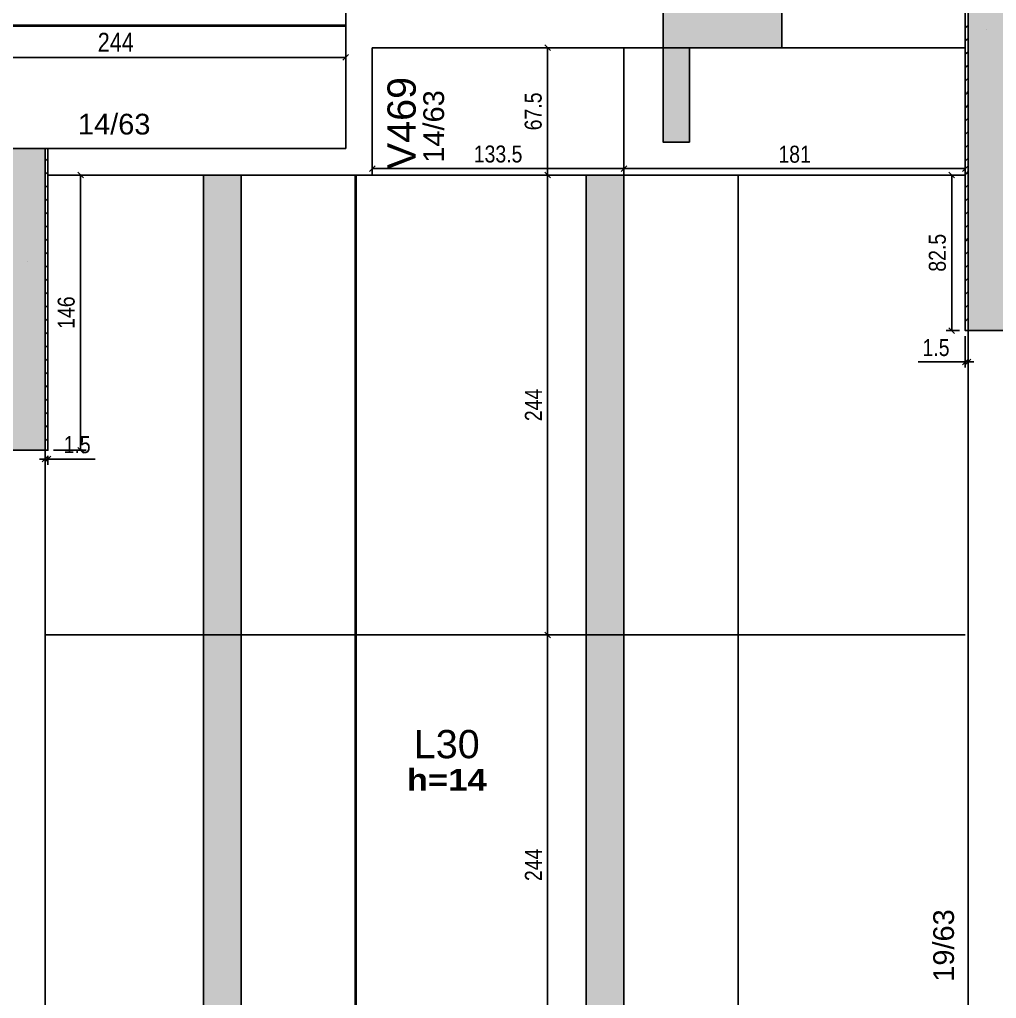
# Model space of a CAD drawing. Extents: x 4150 to 8661, y -614 to 3008.
# Drawn here: x 5872 to 6390, y 697 to 1216 of the extents above; entities that cross this region are included whole.
import ezdxf

# ---------------------------------------------------------------- set-up
doc = ezdxf.new("R2010")
doc.units = 0
doc.header["$PDMODE"] = 34
for name, color, linetype in [('COTA', 241, 'Continuous'), ('MTH-DIM-VIGA', 3, 'Continuous'), ('MTH-FACE-VIGA', 7, 'Continuous'), ('MTH-LINHA-SEÇÃO', 16, 'Continuous'), ('MTH-PILAR-SEGUE', 5, 'Continuous'), ('MTH-SOMBRA21', 150, 'Continuous'), ('MTH-SOMBRA25', 253, 'Continuous'), ('MTH-TIT1-VIGA', 5, 'Continuous'), ('MTH-TXT-NEGRITO', 5, 'Continuous'), ('Painéis', 200, 'Continuous')]:
    doc.layers.add(name, color=color, linetype=linetype)
doc.layers.add('Hachura', color=251, linetype='Continuous', lineweight=9)
doc.styles.add('COTA TECNICA', font='techl___.ttf', dxfattribs={"height": 10})
doc.styles.add('COTA TECNICA-50', font='techl___.ttf', dxfattribs={"height": 9})
doc.styles.add('TQS_ARIAL', font='arial.ttf')
doc.styles.add('TQS_ARIAL_BLACK', font='ariblk.ttf')
doc.dimstyles.new('COTA PAINEL-50', dxfattribs={"dimtxt": 9, "dimasz": 3, "dimexe": 3, "dimexo": 3, "dimgap": 3, "dimtad": 1, "dimdec": 1, "dimzin": 12, "dimdsep": 46, "dimtxsty": 'COTA TECNICA-50', "dimblk1": 'OBLIQUE', "dimblk2": 'OBLIQUE', "dimsah": 1, "dimcen": 0.9, "dimclrd": 4, "dimclre": 4, "dimclrt": 240, "dimadec": 1, "dimazin": 3, "dimtfac": 1, "dimtdec": 1, "dimtmove": 0, "dimatfit": 3, "dimfxl": 1, "dimtolj": 1, "dimtzin": 12, "dimarcsym": 0})
doc.dimstyles.new('PAINEL', dxfattribs={"dimtxt": 10, "dimasz": 3, "dimexe": 3, "dimexo": 3, "dimgap": 3, "dimtad": 1, "dimdec": 1, "dimzin": 12, "dimdsep": 46, "dimtxsty": 'COTA TECNICA', "dimblk1": 'OBLIQUE', "dimblk2": 'OBLIQUE', "dimsah": 1, "dimcen": 0.9, "dimclrd": 4, "dimclre": 4, "dimclrt": 240, "dimadec": 1, "dimazin": 3, "dimtfac": 1, "dimtdec": 1, "dimtmove": 0, "dimatfit": 3, "dimfxl": 1, "dimtolj": 1, "dimtzin": 12, "dimarcsym": 0})

# ---------------------------------------------------------------- blocks, each defined once
blk = doc.blocks.new('_Oblique')
at = {"color": 0, "linetype": 'ByBlock', "lineweight": -2}
blk.add_line((-0.5, -0.5), (0.5, 0.5), dxfattribs=at)
blk = doc.blocks.new('*D38')
at = {"layer": 'COTA', "color": 4, "lineweight": -2, "transparency": 16777216}
for p, q in [((5801.35, 1195.76), (6045.35, 1195.76)), ((6045.35, 1197.87), (6045.35, 1192.76))]:
    blk.add_line(p, q, dxfattribs=at)
at = {"layer": 'Defpoints', "color": 0, "transparency": 16777216}
for p in [(6045.35, 1200.87), (5801.35, 1195.76), (6045.35, 1195.76)]:
    blk.add_point(p, dxfattribs=at)
at = {"layer": 'COTA', "color": 4, "lineweight": -2, "transparency": 16777216, "xscale": 3, "yscale": 3, "zscale": 3, "rotation": 180}
blk.add_blockref('_Oblique', (5801.35, 1195.76), dxfattribs=at)
at = {"layer": 'COTA', "color": 4, "lineweight": -2, "transparency": 16777216, "xscale": 3, "yscale": 3, "zscale": 3}
blk.add_blockref('_Oblique', (6045.35, 1195.76), dxfattribs=at)
at = {"layer": 'COTA', "color": 240, "transparency": 16777216, "insert": (5923.35, 1203.83), "char_height": 10, "attachment_point": 5, "style": 'COTA TECNICA'}
blk.add_mtext('\\A1;244', dxfattribs=at)
blk = doc.blocks.new('*D128')
at = {"layer": 'COTA', "color": 4, "lineweight": -2, "transparency": 16777216}
for p, q in [((6189.85, 1200.87), (6149.37, 1200.87)), ((6152.37, 1200.87), (6152.37, 1133.37)), ((6169.85, 1133.37), (6149.37, 1133.37))]:
    blk.add_line(p, q, dxfattribs=at)
at = {"layer": 'Defpoints', "color": 0, "transparency": 16777216}
for p in [(6192.85, 1200.87), (6152.37, 1133.37), (6172.85, 1133.37)]:
    blk.add_point(p, dxfattribs=at)
at = {"layer": 'COTA', "color": 4, "lineweight": -2, "transparency": 16777216, "xscale": 3, "yscale": 3, "zscale": 3}
for p, rotation in [((6152.37, 1200.87), 90), ((6152.37, 1133.37), 270)]:
    blk.add_blockref('_Oblique', p, dxfattribs=dict(at, rotation=rotation))
at = {"layer": 'COTA', "color": 240, "transparency": 16777216, "insert": (6144.77, 1167.12), "char_height": 9, "attachment_point": 5, "rotation": 90, "style": 'COTA TECNICA-50'}
blk.add_mtext('\\A1;67.5', dxfattribs=at)
blk = doc.blocks.new('*D129')
at = {"layer": 'COTA', "color": 4, "lineweight": -2, "transparency": 16777216}
for p, q in [((6169.85, 1133.37), (6149.37, 1133.37)), ((6152.37, 1133.37), (6152.37, 889.37)), ((6153.29, 889.37), (6149.37, 889.37))]:
    blk.add_line(p, q, dxfattribs=at)
at = {"layer": 'Defpoints', "color": 0, "transparency": 16777216}
for p in [(6172.85, 1133.37), (6152.37, 889.37), (6156.29, 889.37)]:
    blk.add_point(p, dxfattribs=at)
at = {"layer": 'COTA', "color": 4, "lineweight": -2, "transparency": 16777216, "xscale": 3, "yscale": 3, "zscale": 3}
for p, rotation in [((6152.37, 1133.37), 90), ((6152.37, 889.37), 270)]:
    blk.add_blockref('_Oblique', p, dxfattribs=dict(at, rotation=rotation))
at = {"layer": 'COTA', "color": 240, "transparency": 16777216, "insert": (6144.8, 1011.37), "char_height": 9, "attachment_point": 5, "rotation": 90, "style": 'COTA TECNICA-50'}
blk.add_mtext('\\A1;244', dxfattribs=at)
blk = doc.blocks.new('*D132')
at = {"layer": 'COTA', "color": 4, "lineweight": -2, "transparency": 16777216}
for p, q in [((6192.85, 1136.37), (6192.85, 1139.76)), ((6373.85, 1136.37), (6373.85, 1139.76)), ((6373.85, 1136.76), (6192.85, 1136.76))]:
    blk.add_line(p, q, dxfattribs=at)
at = {"layer": 'Defpoints', "color": 0, "transparency": 16777216}
for p in [(6192.85, 1136.76), (6192.85, 1133.37), (6373.85, 1133.37)]:
    blk.add_point(p, dxfattribs=at)
at = {"layer": 'COTA', "color": 4, "lineweight": -2, "transparency": 16777216, "xscale": 3, "yscale": 3, "zscale": 3, "rotation": 180}
blk.add_blockref('_Oblique', (6192.85, 1136.76), dxfattribs=at)
at = {"layer": 'COTA', "color": 4, "lineweight": -2, "transparency": 16777216, "xscale": 3, "yscale": 3, "zscale": 3}
blk.add_blockref('_Oblique', (6373.85, 1136.76), dxfattribs=at)
at = {"layer": 'COTA', "color": 240, "transparency": 16777216, "insert": (6283.35, 1144.35), "char_height": 9, "attachment_point": 5, "style": 'COTA TECNICA-50'}
blk.add_mtext('\\A1;181', dxfattribs=at)
blk = doc.blocks.new('*D133')
at = {"layer": 'COTA', "color": 4, "lineweight": -2, "transparency": 16777216}
for p, q in [((6059.35, 1136.37), (6059.35, 1139.76)), ((6192.85, 1136.37), (6192.85, 1139.76)), ((6192.85, 1136.76), (6059.35, 1136.76))]:
    blk.add_line(p, q, dxfattribs=at)
at = {"layer": 'Defpoints', "color": 0, "transparency": 16777216}
for p in [(6059.35, 1136.76), (6059.35, 1133.37), (6192.85, 1133.37)]:
    blk.add_point(p, dxfattribs=at)
at = {"layer": 'COTA', "color": 4, "lineweight": -2, "transparency": 16777216, "xscale": 3, "yscale": 3, "zscale": 3, "rotation": 180}
blk.add_blockref('_Oblique', (6059.35, 1136.76), dxfattribs=at)
at = {"layer": 'COTA', "color": 4, "lineweight": -2, "transparency": 16777216, "xscale": 3, "yscale": 3, "zscale": 3}
blk.add_blockref('_Oblique', (6192.85, 1136.76), dxfattribs=at)
at = {"layer": 'COTA', "color": 240, "transparency": 16777216, "insert": (6126.1, 1144.46), "char_height": 9, "attachment_point": 5, "style": 'COTA TECNICA-50'}
blk.add_mtext('\\A1;133.5', dxfattribs=at)
blk = doc.blocks.new('*D134')
at = {"layer": 'COTA', "color": 4, "lineweight": -2, "transparency": 16777216}
for p, q in [((6370.85, 1133.37), (6363.69, 1133.37)), ((6366.69, 1133.37), (6366.69, 1050.87)), ((6370.85, 1050.87), (6363.69, 1050.87))]:
    blk.add_line(p, q, dxfattribs=at)
at = {"layer": 'Defpoints', "color": 0, "transparency": 16777216}
for p in [(6373.85, 1133.37), (6366.69, 1050.87), (6373.85, 1050.87)]:
    blk.add_point(p, dxfattribs=at)
at = {"layer": 'COTA', "color": 4, "lineweight": -2, "transparency": 16777216, "xscale": 3, "yscale": 3, "zscale": 3}
for p, rotation in [((6366.69, 1133.37), 90), ((6366.69, 1050.87), 270)]:
    blk.add_blockref('_Oblique', p, dxfattribs=dict(at, rotation=rotation))
at = {"layer": 'COTA', "color": 240, "transparency": 16777216, "insert": (6359.07, 1092.12), "char_height": 9, "attachment_point": 5, "rotation": 90, "style": 'COTA TECNICA-50'}
blk.add_mtext('\\A1;82.5', dxfattribs=at)
blk = doc.blocks.new('*D135')
at = {"layer": 'COTA', "color": 4, "lineweight": -2, "transparency": 16777216}
for p, q in [((6373.85, 1047.87), (6373.85, 1031.18)), ((6375.35, 1047.87), (6375.35, 1031.18)), ((6373.85, 1034.18), (6348.8, 1034.18)), ((6375.35, 1034.18), (6373.85, 1034.18)), ((6375.35, 1034.18), (6378.35, 1034.18))]:
    blk.add_line(p, q, dxfattribs=at)
at = {"layer": 'Defpoints', "color": 0, "transparency": 16777216}
for p in [(6373.85, 1050.87), (6375.35, 1050.87), (6373.85, 1034.18)]:
    blk.add_point(p, dxfattribs=at)
at = {"layer": 'COTA', "color": 4, "lineweight": -2, "transparency": 16777216, "xscale": 3, "yscale": 3, "zscale": 3}
blk.add_blockref('_Oblique', (6373.85, 1034.18), dxfattribs=at)
at = {"layer": 'COTA', "color": 4, "lineweight": -2, "transparency": 16777216, "xscale": 3, "yscale": 3, "zscale": 3, "rotation": 180}
blk.add_blockref('_Oblique', (6375.35, 1034.18), dxfattribs=at)
at = {"layer": 'COTA', "color": 240, "transparency": 16777216, "insert": (6358.33, 1041.77), "char_height": 9, "attachment_point": 5, "style": 'COTA TECNICA-50'}
blk.add_mtext('\\A1;1.5', dxfattribs=at)
blk = doc.blocks.new('*D136')
at = {"layer": 'COTA', "color": 4, "lineweight": -2, "transparency": 16777216}
for p, q in [((5890.35, 1133.37), (5907.72, 1133.37)), ((5904.72, 1133.37), (5904.72, 987.37)), ((5890.35, 987.37), (5907.72, 987.37))]:
    blk.add_line(p, q, dxfattribs=at)
at = {"layer": 'Defpoints', "color": 0, "transparency": 16777216}
for p in [(5887.35, 1133.37), (5887.35, 987.37), (5904.72, 987.37)]:
    blk.add_point(p, dxfattribs=at)
at = {"layer": 'COTA', "color": 4, "lineweight": -2, "transparency": 16777216, "xscale": 3, "yscale": 3, "zscale": 3}
for p, rotation in [((5904.72, 1133.37), 90), ((5904.72, 987.37), 270)]:
    blk.add_blockref('_Oblique', p, dxfattribs=dict(at, rotation=rotation))
at = {"layer": 'COTA', "color": 240, "transparency": 16777216, "insert": (5897.13, 1060.37), "char_height": 9, "attachment_point": 5, "rotation": 90, "style": 'COTA TECNICA-50'}
blk.add_mtext('\\A1;146', dxfattribs=at)
blk = doc.blocks.new('*D137')
at = {"layer": 'COTA', "color": 4, "lineweight": -2, "transparency": 16777216}
for p, q in [((5885.85, 982.68), (5882.85, 982.68)), ((5885.85, 984.37), (5885.85, 979.68)), ((5885.85, 982.68), (5887.35, 982.68)), ((5887.35, 984.37), (5887.35, 979.68)), ((5887.35, 982.68), (5912.41, 982.68))]:
    blk.add_line(p, q, dxfattribs=at)
at = {"layer": 'Defpoints', "color": 0, "transparency": 16777216}
for p in [(5885.85, 987.37), (5887.35, 987.37), (5887.35, 982.68)]:
    blk.add_point(p, dxfattribs=at)
at = {"layer": 'COTA', "color": 4, "lineweight": -2, "transparency": 16777216, "xscale": 3, "yscale": 3, "zscale": 3}
blk.add_blockref('_Oblique', (5885.85, 982.68), dxfattribs=at)
at = {"layer": 'COTA', "color": 4, "lineweight": -2, "transparency": 16777216, "xscale": 3, "yscale": 3, "zscale": 3, "rotation": 180}
blk.add_blockref('_Oblique', (5887.35, 982.68), dxfattribs=at)
at = {"layer": 'COTA', "color": 240, "transparency": 16777216, "insert": (5902.88, 990.28), "char_height": 9, "attachment_point": 5, "style": 'COTA TECNICA-50'}
blk.add_mtext('\\A1;1.5', dxfattribs=at)
blk = doc.blocks.new('*D150')
at = {"layer": 'COTA', "color": 4, "lineweight": -2, "transparency": 16777216}
for p, q in [((6169.85, 889.37), (6149.37, 889.37)), ((6152.37, 889.37), (6152.37, 645.37)), ((6169.85, 645.37), (6149.37, 645.37))]:
    blk.add_line(p, q, dxfattribs=at)
at = {"layer": 'Defpoints', "color": 0, "transparency": 16777216}
for p in [(6172.85, 889.37), (6152.37, 645.37), (6172.85, 645.37)]:
    blk.add_point(p, dxfattribs=at)
at = {"layer": 'COTA', "color": 4, "lineweight": -2, "transparency": 16777216, "xscale": 3, "yscale": 3, "zscale": 3}
for p, rotation in [((6152.37, 889.37), 90), ((6152.37, 645.37), 270)]:
    blk.add_blockref('_Oblique', p, dxfattribs=dict(at, rotation=rotation))
at = {"layer": 'COTA', "color": 240, "transparency": 16777216, "insert": (6144.8, 767.37), "char_height": 9, "attachment_point": 5, "rotation": 90, "style": 'COTA TECNICA-50'}
blk.add_mtext('\\A1;244', dxfattribs=at)

msp = doc.modelspace()

# ---------------------------------------------------------------- hatches: boundary and pattern name
at = {"layer": 'Hachura'}
h = msp.add_hatch(color=256, dxfattribs=at)
h.dxf.hatch_style = 1
h.paths.add_polyline_path([(6172.85, 889.37), (6192.85, 889.37), (6192.85, 1133.37), (6172.85, 1133.37)])
h.paths.add_polyline_path([(6172.85, 645.37), (6192.85, 645.37), (6192.85, 889.37), (6172.85, 889.37)])
h.paths.add_polyline_path([(6172.85, 401.37), (6192.85, 401.37), (6192.85, 645.37), (6172.85, 645.37)])
h.paths.add_polyline_path([(5969.85, 401.37), (5989.85, 401.37), (5989.85, 645.37), (5969.85, 645.37)])
h.paths.add_polyline_path([(5969.85, 645.37), (5989.85, 645.37), (5989.85, 889.37), (5969.85, 889.37)])
h.paths.add_polyline_path([(5969.85, 889.37), (5989.85, 889.37), (5989.85, 1133.37), (5969.85, 1133.37)])

# ---------------------------------------------------------------- linework, layer by layer
at = {"layer": 'MTH-FACE-VIGA', "linetype": 'Continuous'}
for p, q in [((6045.35, 1219.87), (6045.35, 1200.87)), ((6373.85, 1211.45), (6374.61, 1212.21)), ((6374.61, 1212.21), (6375.35, 1212.95)), ((6373.85, 1204.38), (6374.58, 1205.11)), ((6374.58, 1205.11), (6375.35, 1205.88)), ((6045.35, 1200.87), (6045.35, 1147.37)), ((6059.35, 1200.87), (6373.85, 1200.87)), ((6059.35, 1147.37), (6059.35, 1200.87)), ((6373.85, 1197.31), (6374.55, 1198)), ((6374.55, 1198), (6375.35, 1198.81)), ((6373.85, 1190.24), (6374.51, 1190.9)), ((6374.51, 1190.9), (6375.35, 1191.74)), ((6374.48, 1183.79), (6375.35, 1184.67)), ((6373.85, 1183.17), (6374.48, 1183.79)), ((6373.85, 1176.1), (6374.45, 1176.69)), ((6374.45, 1176.69), (6375.35, 1177.6)), ((6373.85, 1169.03), (6374.41, 1169.58)), ((6374.41, 1169.58), (6375.35, 1170.53)), ((6374.38, 1162.48), (6375.35, 1163.46)), ((6373.85, 1161.96), (6374.38, 1162.48)), ((6373.85, 1154.88), (6374.35, 1155.38)), ((6374.35, 1155.38), (6375.35, 1156.38)), ((6373.85, 1147.81), (6374.31, 1148.27)), ((6374.31, 1148.27), (6375.35, 1149.31)), ((6045.35, 1147.37), (5885.85, 1147.37)), ((6059.35, 1133.37), (6059.35, 1147.37)), ((5885.85, 1140.65), (5887.31, 1142.1)), ((5887.31, 1142.1), (5887.35, 1142.15)), ((6373.85, 1140.74), (6374.28, 1141.17)), ((6374.28, 1141.17), (6375.35, 1142.24)), ((5885.85, 1133.58), (5887.24, 1134.96)), ((5887.24, 1134.96), (5887.35, 1135.08)), ((5887.35, 1133.37), (6045.35, 1133.37)), ((6045.35, 1133.37), (6059.35, 1133.37)), ((6373.85, 1133.67), (6374.25, 1134.06)), ((6374.25, 1134.06), (6375.35, 1135.17)), ((5885.85, 1126.5), (5887.17, 1127.82)), ((5887.17, 1127.82), (5887.35, 1128)), ((6373.85, 1126.6), (6374.21, 1126.96)), ((6374.21, 1126.96), (6375.35, 1128.1)), ((5885.85, 1119.43), (5887.1, 1120.68)), ((5887.1, 1120.68), (5887.35, 1120.93)), ((6373.85, 1119.53), (6374.18, 1119.85)), ((6374.18, 1119.85), (6375.35, 1121.03)), ((5885.85, 1112.36), (5887.04, 1113.54)), ((5887.04, 1113.54), (5887.35, 1113.86)), ((6373.85, 1112.46), (6374.15, 1112.75)), ((6374.15, 1112.75), (6375.35, 1113.96)), ((5885.85, 1105.29), (5886.97, 1106.41)), ((5886.97, 1106.41), (5887.35, 1106.79)), ((6374.11, 1105.64), (6375.35, 1106.89)), ((6373.85, 1105.39), (6374.11, 1105.64)), ((5885.85, 1098.22), (5886.9, 1099.27)), ((5886.9, 1099.27), (5887.35, 1099.72)), ((6373.85, 1098.32), (6374.08, 1098.54)), ((6374.08, 1098.54), (6375.35, 1099.82)), ((5885.85, 1091.15), (5886.84, 1092.13)), ((5886.84, 1092.13), (5887.35, 1092.65)), ((6373.85, 1091.25), (6374.05, 1091.44)), ((6374.05, 1091.44), (6375.35, 1092.75)), ((5886.77, 1084.99), (5887.35, 1085.58)), ((6374.01, 1084.33), (6375.35, 1085.67)), ((5885.85, 1084.08), (5886.77, 1084.99)), ((6373.85, 1084.17), (6374.01, 1084.33)), ((5885.85, 1077.01), (5886.7, 1077.85)), ((5886.7, 1077.85), (5887.35, 1078.51)), ((6373.85, 1077.1), (6373.98, 1077.23)), ((6373.98, 1077.23), (6375.35, 1078.6)), ((5885.85, 1069.94), (5886.64, 1070.72)), ((5886.64, 1070.72), (5887.35, 1071.44)), ((6373.85, 1070.03), (6373.95, 1070.12)), ((6373.95, 1070.12), (6375.35, 1071.53)), ((5885.85, 1062.86), (5886.57, 1063.58)), ((5886.57, 1063.58), (5887.35, 1064.36)), ((6373.85, 1062.96), (6373.91, 1063.02)), ((6373.91, 1063.02), (6375.35, 1064.46)), ((5885.85, 1055.79), (5886.5, 1056.44)), ((5886.5, 1056.44), (5887.35, 1057.29)), ((6373.85, 1055.89), (6373.88, 1055.91)), ((6373.88, 1055.91), (6375.35, 1057.39)), ((5885.85, 1048.72), (5886.44, 1049.3)), ((5886.44, 1049.3), (5887.35, 1050.22)), ((6375.35, 1050.87), (6375.35, 627.37)), ((5885.85, 1041.65), (5886.37, 1042.16)), ((5886.37, 1042.16), (5887.35, 1043.15)), ((5885.85, 1034.58), (5886.3, 1035.03)), ((5886.3, 1035.03), (5887.35, 1036.08)), ((5886.23, 1027.89), (5887.35, 1029.01)), ((5885.85, 1027.51), (5886.23, 1027.89)), ((5885.85, 1020.44), (5886.17, 1020.75)), ((5886.17, 1020.75), (5887.35, 1021.94)), ((5885.85, 1013.37), (5886.1, 1013.61)), ((5886.1, 1013.61), (5887.35, 1014.87)), ((5886.03, 1006.47), (5887.35, 1007.8)), ((5885.85, 1006.3), (5886.03, 1006.47)), ((5885.85, 999.22), (5885.97, 999.34)), ((5885.97, 999.34), (5887.35, 1000.72)), ((5885.85, 992.15), (5885.9, 992.2)), ((5885.9, 992.2), (5887.35, 993.65)), ((5885.85, 544.37), (5885.85, 987.37))]:
    msp.add_line(p, q, dxfattribs=at)
for points in [[(6375.35, 1369.87), (6373.85, 1369.87), (6373.85, 1050.87), (6375.35, 1050.87), (6375.35, 1369.87)], [(5887.35, 1147.37), (5885.85, 1147.37), (5885.85, 987.37), (5887.35, 987.37), (5887.35, 1147.37)]]:
    msp.add_lwpolyline(points, dxfattribs=at)
at = {"layer": 'MTH-LINHA-SEÇÃO', "linetype": 'Continuous'}
for points in [[(6276.58, 1200.87), (6213.58, 1200.87), (6213.58, 1219.87), (6276.58, 1219.87), (6276.58, 1200.87)], [(6213.58, 1200.87), (6213.58, 1150.87), (6227.58, 1150.87), (6227.58, 1200.87), (6213.58, 1200.87)]]:
    msp.add_lwpolyline(points, dxfattribs=at)
at = {"layer": 'MTH-PILAR-SEGUE', "linetype": 'Continuous'}
for p, q in [((6384.85, 1210.37), (6384.85, 1210.37)), ((5876.35, 1087.37), (5876.35, 1087.37))]:
    msp.add_line(p, q, dxfattribs=at)
for points in [[(6375.35, 1050.87), (6394.35, 1050.87), (6394.35, 1369.87), (6375.35, 1369.87), (6375.35, 1050.87)], [(5866.85, 987.37), (5885.85, 987.37), (5885.85, 1147.37), (5866.85, 1147.37), (5866.85, 987.37)]]:
    msp.add_lwpolyline(points, dxfattribs=at)
at = {"layer": 'MTH-SOMBRA21', "linetype": 'Continuous'}
for points in [[(6276.58, 1200.87), (6213.58, 1200.87), (6213.58, 1219.87)], [(6276.58, 1200.87), (6213.58, 1219.87), (6276.58, 1219.87)], [(6276.58, 1200.87), (6276.58, 1219.87), (6276.58, 1200.87)], [(6213.58, 1200.87), (6213.58, 1150.87), (6227.58, 1150.87)], [(6213.58, 1200.87), (6227.58, 1150.87), (6227.58, 1200.87)], [(6213.58, 1200.87), (6227.58, 1200.87), (6213.58, 1200.87)]]:
    msp.add_solid(points, dxfattribs=at)
at = {"layer": 'MTH-SOMBRA25', "linetype": 'Continuous'}
for points in [[(6375.35, 1050.87), (6394.35, 1050.87), (6394.35, 1369.87)], [(6375.35, 1050.87), (6394.35, 1369.87), (6375.35, 1369.87)], [(6375.35, 1050.87), (6375.35, 1369.87), (6375.35, 1050.87)], [(5866.85, 987.37), (5885.85, 987.37), (5885.85, 1147.37)], [(5866.85, 987.37), (5885.85, 1147.37), (5866.85, 1147.37)]]:
    msp.add_solid(points, dxfattribs=at)
at = {"layer": 'Painéis'}
for p, q in [((4677.85, 1212.87), (6045.35, 1212.87)), ((4677.85, 1212.37), (6045.35, 1212.37)), ((6192.85, 1200.87), (6192.85, 401.37)), ((5969.85, 1133.37), (5969.85, 401.37)), ((5989.85, 1133.37), (5989.85, 311.37)), ((6050.35, 1133.37), (6050.35, 401.37)), ((6050.85, 1133.37), (6050.85, 401.37)), ((6059.35, 1133.37), (6373.85, 1133.37)), ((6172.85, 1133.37), (6172.85, 344.37)), ((6253.35, 1133.37), (6253.35, 401.37)), ((5885.85, 889.37), (6373.85, 889.37))]:
    msp.add_line(p, q, dxfattribs=at)

# ---------------------------------------------------------------- texts
at = {"layer": 'MTH-DIM-VIGA', "linetype": 'Continuous', "style": 'TQS_ARIAL'}
for s, p in [('14/63', (6097.43, 1139.91)), ('19/63', (6367.85, 705.37))]:
    msp.add_text(s, height=11, rotation=90, dxfattribs=at).set_placement(p)
msp.add_text('14/63', height=11, dxfattribs=at).set_placement((5903.3, 1154.87))
at = {"layer": 'MTH-TIT1-VIGA', "linetype": 'Continuous', "style": 'TQS_ARIAL'}
msp.add_text('V469', height=15, rotation=90, dxfattribs=at).set_placement((6082.42, 1136.46))
msp.add_text('L30', height=15, dxfattribs=at).set_placement((6081.4, 823.94))
at = {"layer": 'MTH-TXT-NEGRITO', "color": 3, "linetype": 'Continuous', "style": 'TQS_ARIAL_BLACK'}
msp.add_text('h=14', height=11.5, dxfattribs=at).set_placement((6077.69, 806.77))

# ---------------------------------------------------------------- dimensions: what is measured, and where the dimension line sits
at = {"layer": 'COTA'}
dim = msp.add_linear_dim(base=(6045.35, 1195.76), p1=(5801.35, 1195.76), p2=(6045.35, 1200.87), dimstyle='PAINEL', override={"dimtmove": 1}, dxfattribs=at)
dim.commit()
dim.dimension.update_dxf_attribs({"geometry": '*D38', "text_midpoint": (5923.35, 1203.83)})
for base, p1, p2, angle, picture, middle in [((6152.37, 1133.37), (6192.85, 1200.87), (6172.85, 1133.37), 270, '*D128', (6144.77, 1167.12)), ((6192.85, 1136.76), (6373.85, 1133.37), (6192.85, 1133.37), 180, '*D132', (6283.35, 1144.35)), ((5904.72, 987.37), (5887.35, 1133.37), (5887.35, 987.37), 270, '*D136', (5897.13, 1060.37)), ((6366.69, 1050.87), (6373.85, 1133.37), (6373.85, 1050.87), 270, '*D134', (6359.07, 1092.12)), ((6373.85, 1034.18), (6375.35, 1050.87), (6373.85, 1050.87), 180, '*D135', (6358.33, 1041.77)), ((5887.35, 982.68), (5885.85, 987.37), (5887.35, 987.37), 180, '*D137', (5902.88, 990.28))]:
    dim = msp.add_linear_dim(base=base, p1=p1, p2=p2, angle=angle, dimstyle='COTA PAINEL-50', dxfattribs=at)
    dim.commit()
    dim.dimension.update_dxf_attribs({"geometry": picture, "text_midpoint": middle})
for base, p1, p2, angle, picture, middle in [((6059.35, 1136.76), (6192.85, 1133.37), (6059.35, 1133.37), 180, '*D133', (6126.1, 1144.46)), ((6152.37, 889.37), (6172.85, 1133.37), (6156.29, 889.37), 270, '*D129', (6144.8, 1011.37)), ((6152.37, 645.37), (6172.85, 889.37), (6172.85, 645.37), 270, '*D150', (6144.8, 767.37))]:
    dim = msp.add_linear_dim(base=base, p1=p1, p2=p2, angle=angle, dimstyle='COTA PAINEL-50', override={"dimtmove": 1}, dxfattribs=at)
    dim.commit()
    dim.dimension.update_dxf_attribs({"geometry": picture, "text_midpoint": middle})

doc.saveas('drawing.dxf')
